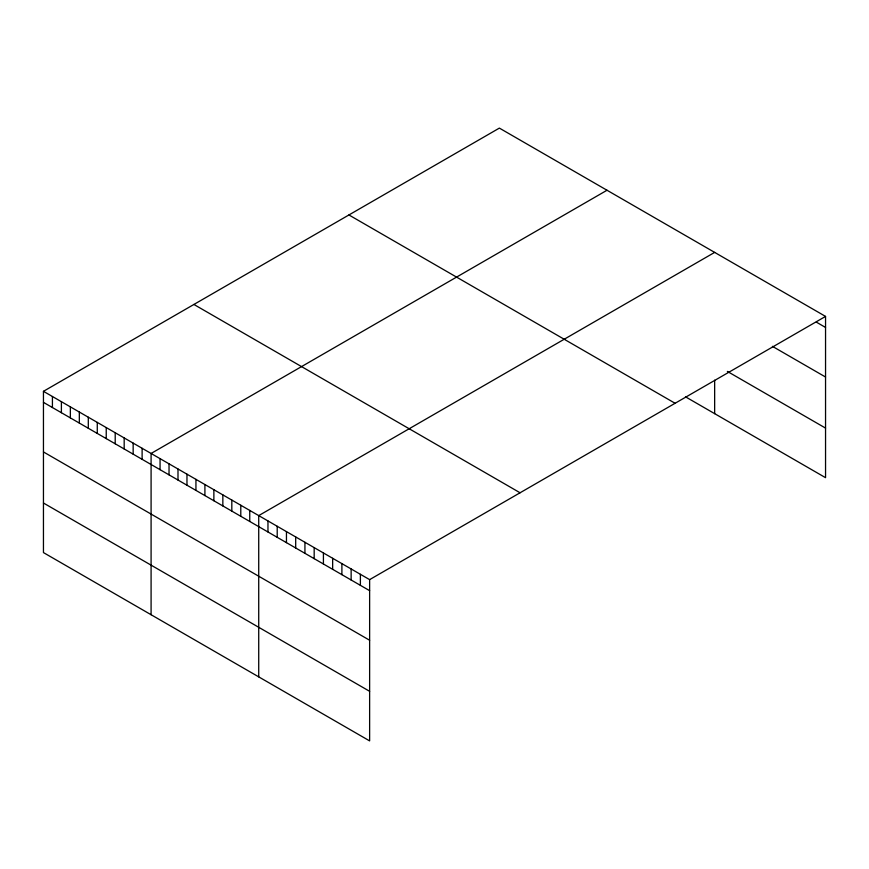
<?xml version="1.0" encoding="UTF-8"?>
<svg xmlns="http://www.w3.org/2000/svg" width="869" height="869" viewBox="0 0 869 869"><rect width="100%" height="100%" fill="white"/><g stroke="black" fill="none" stroke-linecap="round" stroke-linejoin="round"><path stroke-width="1.3" d="M825.55 316.414L369.629 579.634L369.629 740.899L43.45 552.586L43.45 391.322L499.371 128.101L825.55 316.414L825.55 477.678L685.5 396.818M607.018 190.246L151.087 453.466L151.087 614.731M714.655 252.39L258.723 515.61L258.723 676.875M816.306 322.106L825.55 327.45M772.411 346.34L825.55 377.027M727.353 371.411L825.55 428.102M348.925 214.958L675.094 403.281M193.906 304.454L520.075 492.777M43.45 391.322L369.629 579.634M43.45 402.358L369.629 590.67M43.45 451.934L369.629 640.247M43.45 503.01L369.629 691.322M714.655 380.188L714.655 413.655M360.385 574.3L360.385 585.337M351.141 568.967L351.141 580.003M341.897 563.633L341.897 574.67M332.653 558.3L332.653 569.325M323.42 552.956L323.42 563.992M314.176 547.622L314.176 558.658M304.932 542.289L304.932 553.325M295.688 536.955L295.688 547.991M286.455 531.622L286.455 542.647M277.211 526.277L277.211 537.314M267.967 520.944L267.967 531.98M249.751 510.429L249.751 521.465M240.789 505.258L240.789 516.284M231.817 500.077L231.817 511.113M222.844 494.895L222.844 505.932M213.872 489.714L213.872 500.75M204.91 484.544L204.91 495.569M195.938 479.362L195.938 490.398M186.965 474.181L186.965 485.217M177.993 468.999L177.993 480.036M169.031 463.829L169.031 474.854M160.059 458.647L160.059 469.684M142.114 448.285L142.114 459.321M133.153 443.114L133.153 454.139M124.18 437.933L124.18 448.969M115.208 432.751L115.208 443.787M106.235 427.57L106.235 438.606M97.274 422.399L97.274 433.425M88.301 417.218L88.301 428.254M79.329 412.036L79.329 423.073M70.356 406.855L70.356 417.891M61.395 401.684L61.395 412.71M52.422 396.503L52.422 407.539"/></g></svg>
